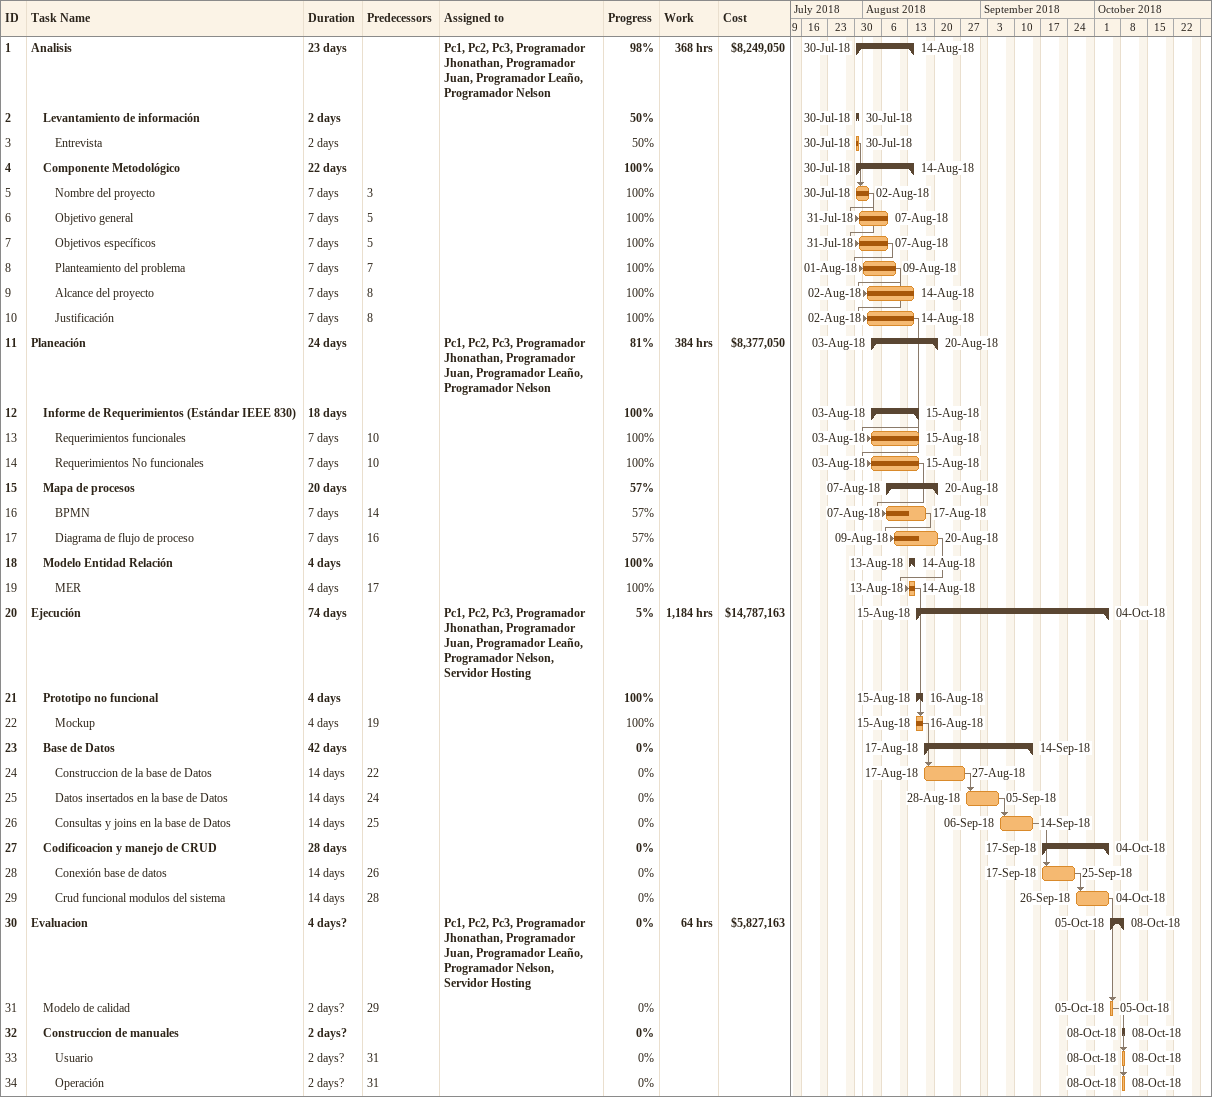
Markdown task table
| ID | Level | Task | Duration | Start | Finish | Predecessors | Resources | % complete | Work (h) | Cost ($) |
|---|---|---|---|---|---|---|---|---|---|---|
| 1 | 1 | **Analisis** | 23d | 2018-07-30 | 2018-08-14 |  | Pc1, Pc2, Pc3, Programador Jhonathan, Programador Juan, Programador Leaño, Programador Nelson | 98 | 368 | 8249050 |
| 2 | 2 | **Levantamiento de información** | 2d | 2018-07-30 | 2018-07-30 |  |  | 50 |  |  |
| 3 | 3 | Entrevista | 2d | 2018-07-30 | 2018-07-30 |  |  | 50 |  |  |
| 4 | 2 | **Componente Metodológico** | 22d | 2018-07-30 | 2018-08-14 |  |  | 100 |  |  |
| 5 | 3 | Nombre del proyecto | 7d | 2018-07-30 | 2018-08-02 | 3 |  | 100 |  |  |
| 6 | 3 | Objetivo general | 7d | 2018-07-31 | 2018-08-07 | 5 |  | 100 |  |  |
| 7 | 3 | Objetivos específicos | 7d | 2018-07-31 | 2018-08-07 | 5 |  | 100 |  |  |
| 8 | 3 | Planteamiento del problema | 7d | 2018-08-01 | 2018-08-09 | 7 |  | 100 |  |  |
| 9 | 3 | Alcance del proyecto | 7d | 2018-08-02 | 2018-08-14 | 8 |  | 100 |  |  |
| 10 | 3 | Justificación | 7d | 2018-08-02 | 2018-08-14 | 8 |  | 100 |  |  |
| 11 | 1 | **Planeación** | 24d | 2018-08-03 | 2018-08-20 |  | Pc1, Pc2, Pc3, Programador Jhonathan, Programador Juan, Programador Leaño, Programador Nelson | 81 | 384 | 8377050 |
| 12 | 2 | **Informe de Requerimientos (Estándar IEEE 830)** | 18d | 2018-08-03 | 2018-08-15 |  |  | 100 |  |  |
| 13 | 3 | Requerimientos funcionales | 7d | 2018-08-03 | 2018-08-15 | 10 |  | 100 |  |  |
| 14 | 3 | Requerimientos No funcionales | 7d | 2018-08-03 | 2018-08-15 | 10 |  | 100 |  |  |
| 15 | 2 | **Mapa de procesos** | 20d | 2018-08-07 | 2018-08-20 |  |  | 57 |  |  |
| 16 | 3 | BPMN | 7d | 2018-08-07 | 2018-08-17 | 14 |  | 57 |  |  |
| 17 | 3 | Diagrama de flujo de proceso | 7d | 2018-08-09 | 2018-08-20 | 16 |  | 57 |  |  |
| 18 | 2 | **Modelo Entidad Relación** | 4d | 2018-08-13 | 2018-08-14 |  |  | 100 |  |  |
| 19 | 3 | MER | 4d | 2018-08-13 | 2018-08-14 | 17 |  | 100 |  |  |
| 20 | 1 | **Ejecución** | 74d | 2018-08-15 | 2018-10-04 |  | Pc1, Pc2, Pc3, Programador Jhonathan, Programador Juan, Programador Leaño, Programador Nelson, Servidor Hosting | 5 | 1184 | 14787163 |
| 21 | 2 | **Prototipo no funcional** | 4d | 2018-08-15 | 2018-08-16 |  |  | 100 |  |  |
| 22 | 3 | Mockup | 4d | 2018-08-15 | 2018-08-16 | 19 |  | 100 |  |  |
| 23 | 2 | **Base de Datos** | 42d | 2018-08-17 | 2018-09-14 |  |  | 0 |  |  |
| 24 | 3 | Construccion de la base de Datos | 14d | 2018-08-17 | 2018-08-27 | 22 |  | 0 |  |  |
| 25 | 3 | Datos insertados en la base de Datos | 14d | 2018-08-28 | 2018-09-05 | 24 |  | 0 |  |  |
| 26 | 3 | Consultas y joins en la base de Datos | 14d | 2018-09-06 | 2018-09-14 | 25 |  | 0 |  |  |
| 27 | 2 | **Codificoacion y manejo de CRUD** | 28d | 2018-09-17 | 2018-10-04 |  |  | 0 |  |  |
| 28 | 3 | Conexión base de datos | 14d | 2018-09-17 | 2018-09-25 | 26 |  | 0 |  |  |
| 29 | 3 | Crud funcional modulos del sistema | 14d | 2018-09-26 | 2018-10-04 | 28 |  | 0 |  |  |
| 30 | 1 | **Evaluacion** | 4d? | 2018-10-05 | 2018-10-08 |  | Pc1, Pc2, Pc3, Programador Jhonathan, Programador Juan, Programador Leaño, Programador Nelson, Servidor Hosting | 0 | 64 | 5827163 |
| 31 | 2 | Modelo de calidad | 2d? | 2018-10-05 | 2018-10-05 | 29 |  | 0 |  |  |
| 32 | 2 | **Construccion de manuales** | 2d? | 2018-10-08 | 2018-10-08 |  |  | 0 |  |  |
| 33 | 3 | Usuario | 2d? | 2018-10-08 | 2018-10-08 | 31 |  | 0 |  |  |
| 34 | 3 | Operación | 2d? | 2018-10-08 | 2018-10-08 | 31 |  | 0 |  |  |
